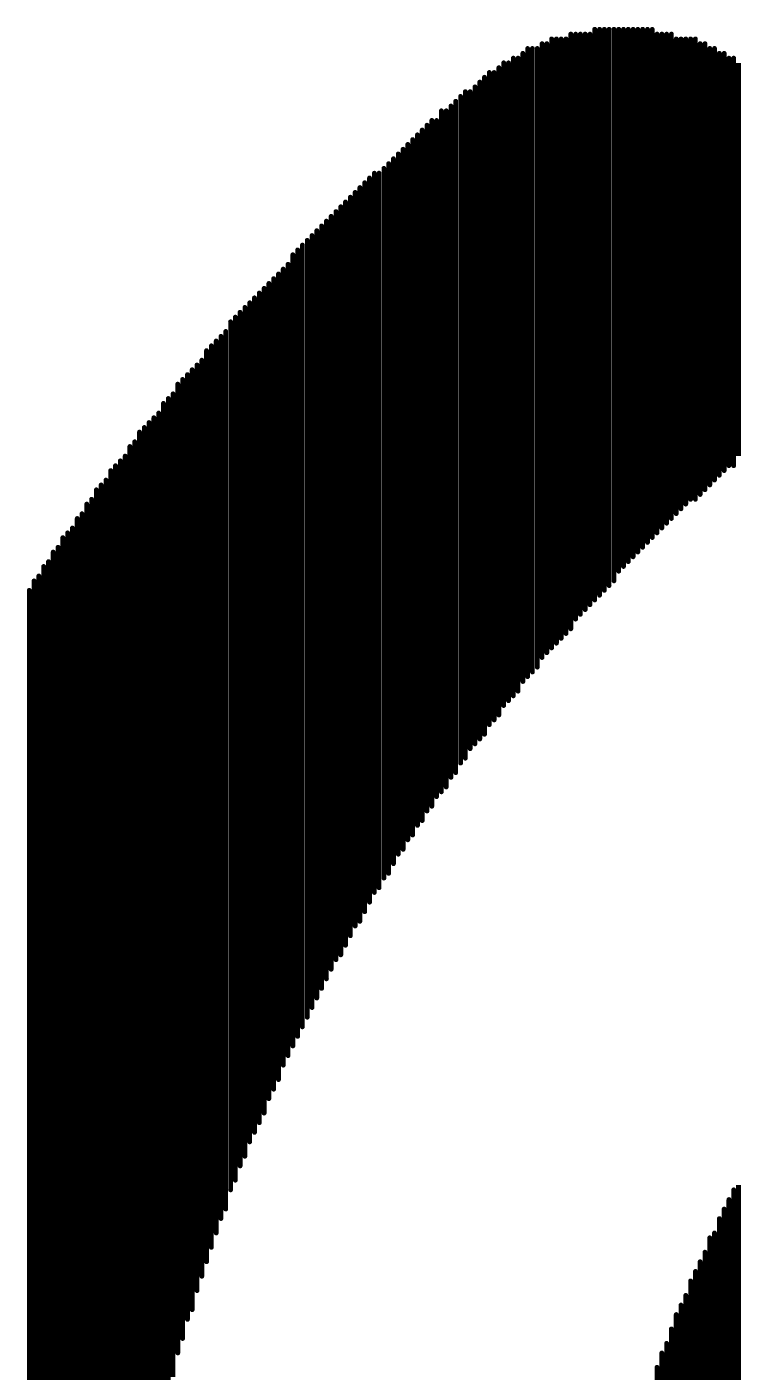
# Model space of a CAD drawing. Header units: inches. Extents: x -21 to 344, y -3 to 240.
# Drawn here: x 2.943 to 3.649, y 34.01 to 35.348 of the extents above; entities that cross this region are included whole.
import ezdxf

# ---------------------------------------------------------------- set-up
doc = ezdxf.new("R2010")
doc.units = ezdxf.units.IN
doc.layers.add('Top Overlay', color=2, linetype='Continuous')

msp = doc.modelspace()

# ---------------------------------------------------------------- linework, layer by layer
at = {"layer": 'Top Overlay'}
for points in [[(3.4844, 34.7494, 0.00477, 0.00477, 0), (3.4844, 35.3408, 0.00477, 0.00477, 0)], [(3.4891, 34.759, 0.00477, 0.00477, 0), (3.4891, 35.3408, 0.00477, 0.00477, 0)], [(3.4939, 34.7638, 0.00477, 0.00477, 0), (3.4939, 35.3408, 0.00477, 0.00477, 0)], [(3.4987, 34.7685, 0.00477, 0.00477, 0), (3.4987, 35.3408, 0.00477, 0.00477, 0)], [(3.5034, 34.7733, 0.00477, 0.00477, 0), (3.5034, 35.3408, 0.00477, 0.00477, 0)], [(3.5082, 34.7781, 0.00477, 0.00477, 0), (3.5082, 35.3456, 0.00477, 0.00477, 0)], [(3.513, 34.7828, 0.00477, 0.00477, 0), (3.513, 35.3456, 0.00477, 0.00477, 0)], [(3.5178, 34.7876, 0.00477, 0.00477, 0), (3.5178, 35.3456, 0.00477, 0.00477, 0)], [(3.5225, 34.7924, 0.00477, 0.00477, 0), (3.5225, 35.3456, 0.00477, 0.00477, 0)], [(3.5273, 34.7971, 0.00477, 0.00477, 0), (3.5273, 35.3456, 0.00477, 0.00477, 0)], [(3.5321, 34.8067, 0.00477, 0.00477, 0), (3.5321, 35.3456, 0.00477, 0.00477, 0)], [(3.5368, 34.8114, 0.00477, 0.00477, 0), (3.5368, 35.3456, 0.00477, 0.00477, 0)], [(3.5416, 34.8162, 0.00477, 0.00477, 0), (3.5416, 35.3456, 0.00477, 0.00477, 0)], [(3.5464, 34.821, 0.00477, 0.00477, 0), (3.5464, 35.3456, 0.00477, 0.00477, 0)], [(3.5511, 34.8257, 0.00477, 0.00477, 0), (3.5511, 35.3456, 0.00477, 0.00477, 0)], [(3.5559, 34.8305, 0.00477, 0.00477, 0), (3.5559, 35.3456, 0.00477, 0.00477, 0)], [(3.5607, 34.8353, 0.00477, 0.00477, 0), (3.5607, 35.3456, 0.00477, 0.00477, 0)], [(3.5654, 34.8401, 0.00477, 0.00477, 0), (3.5654, 35.3456, 0.00477, 0.00477, 0)], [(3.5702, 34.8448, 0.00477, 0.00477, 0), (3.5702, 35.3408, 0.00477, 0.00477, 0)], [(3.575, 34.8496, 0.00477, 0.00477, 0), (3.575, 35.3408, 0.00477, 0.00477, 0)], [(3.5797, 34.8544, 0.00477, 0.00477, 0), (3.5797, 35.3408, 0.00477, 0.00477, 0)], [(3.5845, 34.8591, 0.00477, 0.00477, 0), (3.5845, 35.3408, 0.00477, 0.00477, 0)], [(3.4415, 34.7018, 0.00477, 0.00477, 0), (3.4415, 35.3265, 0.00477, 0.00477, 0)], [(3.4462, 34.7065, 0.00477, 0.00477, 0), (3.4462, 35.3265, 0.00477, 0.00477, 0)], [(3.451, 34.7113, 0.00477, 0.00477, 0), (3.451, 35.3265, 0.00477, 0.00477, 0)], [(3.4558, 34.7208, 0.00477, 0.00477, 0), (3.4558, 35.3313, 0.00477, 0.00477, 0)], [(3.4605, 34.7256, 0.00477, 0.00477, 0), (3.4605, 35.3313, 0.00477, 0.00477, 0)], [(3.4653, 34.7304, 0.00477, 0.00477, 0), (3.4653, 35.336, 0.00477, 0.00477, 0)], [(3.4701, 34.7351, 0.00477, 0.00477, 0), (3.4701, 35.336, 0.00477, 0.00477, 0)], [(3.4748, 34.7399, 0.00477, 0.00477, 0), (3.4748, 35.336, 0.00477, 0.00477, 0)], [(3.4796, 34.7447, 0.00477, 0.00477, 0), (3.4796, 35.336, 0.00477, 0.00477, 0)], [(3.5893, 34.8639, 0.00477, 0.00477, 0), (3.5893, 35.336, 0.00477, 0.00477, 0)], [(3.5941, 34.8687, 0.00477, 0.00477, 0), (3.5941, 35.336, 0.00477, 0.00477, 0)], [(3.5988, 34.8734, 0.00477, 0.00477, 0), (3.5988, 35.336, 0.00477, 0.00477, 0)], [(3.6036, 34.8782, 0.00477, 0.00477, 0), (3.6036, 35.336, 0.00477, 0.00477, 0)], [(3.6084, 34.8782, 0.00477, 0.00477, 0), (3.6084, 35.336, 0.00477, 0.00477, 0)], [(3.6131, 34.883, 0.00477, 0.00477, 0), (3.6131, 35.3313, 0.00477, 0.00477, 0)], [(3.6179, 34.8877, 0.00477, 0.00477, 0), (3.6179, 35.3313, 0.00477, 0.00477, 0)], [(3.6227, 34.8925, 0.00477, 0.00477, 0), (3.6227, 35.3265, 0.00477, 0.00477, 0)], [(3.6274, 34.8973, 0.00477, 0.00477, 0), (3.6274, 35.3265, 0.00477, 0.00477, 0)], [(3.4271, 34.6827, 0.00477, 0.00477, 0), (3.4271, 35.3169, 0.00477, 0.00477, 0)], [(3.4319, 34.6874, 0.00477, 0.00477, 0), (3.4319, 35.3169, 0.00477, 0.00477, 0)], [(3.4367, 34.697, 0.00477, 0.00477, 0), (3.4367, 35.3217, 0.00477, 0.00477, 0)], [(3.6322, 34.9021, 0.00477, 0.00477, 0), (3.6322, 35.3217, 0.00477, 0.00477, 0)], [(3.637, 34.9068, 0.00477, 0.00477, 0), (3.637, 35.3217, 0.00477, 0.00477, 0)], [(3.6417, 34.9116, 0.00477, 0.00477, 0), (3.6417, 35.3169, 0.00477, 0.00477, 0)], [(3.6465, 34.9116, 0.00477, 0.00477, 0), (3.6465, 35.3169, 0.00477, 0.00477, 0)], [(3.4033, 34.6541, 0.00477, 0.00477, 0), (3.4033, 35.3026, 0.00477, 0.00477, 0)], [(3.4081, 34.6588, 0.00477, 0.00477, 0), (3.4081, 35.3026, 0.00477, 0.00477, 0)], [(3.4128, 34.6636, 0.00477, 0.00477, 0), (3.4128, 35.3074, 0.00477, 0.00477, 0)], [(3.4176, 34.6731, 0.00477, 0.00477, 0), (3.4176, 35.3122, 0.00477, 0.00477, 0)], [(3.4224, 34.6779, 0.00477, 0.00477, 0), (3.4224, 35.3122, 0.00477, 0.00477, 0)], [(3.6513, 34.9211, 0.00477, 0.00477, 0), (3.6513, 35.3122, 0.00477, 0.00477, 0)], [(3.389, 34.635, 0.00477, 0.00477, 0), (3.389, 35.2883, 0.00477, 0.00477, 0)], [(3.3938, 34.6398, 0.00477, 0.00477, 0), (3.3938, 35.2931, 0.00477, 0.00477, 0)], [(3.3985, 34.6445, 0.00477, 0.00477, 0), (3.3985, 35.2979, 0.00477, 0.00477, 0)], [(3.3699, 34.6064, 0.00477, 0.00477, 0), (3.3699, 35.274, 0.00477, 0.00477, 0)], [(3.3747, 34.6159, 0.00477, 0.00477, 0), (3.3747, 35.2788, 0.00477, 0.00477, 0)], [(3.3795, 34.6207, 0.00477, 0.00477, 0), (3.3795, 35.2836, 0.00477, 0.00477, 0)], [(3.3842, 34.6302, 0.00477, 0.00477, 0), (3.3842, 35.2836, 0.00477, 0.00477, 0)], [(3.3556, 34.5873, 0.00477, 0.00477, 0), (3.3556, 35.2645, 0.00477, 0.00477, 0)], [(3.3604, 34.5921, 0.00477, 0.00477, 0), (3.3604, 35.2645, 0.00477, 0.00477, 0)], [(3.3651, 34.6016, 0.00477, 0.00477, 0), (3.3651, 35.2693, 0.00477, 0.00477, 0)], [(3.3365, 34.5587, 0.00477, 0.00477, 0), (3.3365, 35.2454, 0.00477, 0.00477, 0)], [(3.3413, 34.5682, 0.00477, 0.00477, 0), (3.3413, 35.2502, 0.00477, 0.00477, 0)], [(3.3461, 34.573, 0.00477, 0.00477, 0), (3.3461, 35.2549, 0.00477, 0.00477, 0)], [(3.3508, 34.5825, 0.00477, 0.00477, 0), (3.3508, 35.2549, 0.00477, 0.00477, 0)], [(3.327, 34.5444, 0.00477, 0.00477, 0), (3.327, 35.2359, 0.00477, 0.00477, 0)], [(3.3318, 34.5539, 0.00477, 0.00477, 0), (3.3318, 35.2406, 0.00477, 0.00477, 0)], [(3.3127, 34.5253, 0.00477, 0.00477, 0), (3.3127, 35.2216, 0.00477, 0.00477, 0)], [(3.3175, 34.5301, 0.00477, 0.00477, 0), (3.3175, 35.2263, 0.00477, 0.00477, 0)], [(3.3222, 34.5396, 0.00477, 0.00477, 0), (3.3222, 35.2311, 0.00477, 0.00477, 0)], [(3.2984, 34.5015, 0.00477, 0.00477, 0), (3.2984, 35.2073, 0.00477, 0.00477, 0)], [(3.3032, 34.5062, 0.00477, 0.00477, 0), (3.3032, 35.212, 0.00477, 0.00477, 0)], [(3.3079, 34.5158, 0.00477, 0.00477, 0), (3.3079, 35.2168, 0.00477, 0.00477, 0)], [(3.2793, 34.4681, 0.00477, 0.00477, 0), (3.2793, 35.193, 0.00477, 0.00477, 0)], [(3.2841, 34.4776, 0.00477, 0.00477, 0), (3.2841, 35.1977, 0.00477, 0.00477, 0)], [(3.2888, 34.4872, 0.00477, 0.00477, 0), (3.2888, 35.2025, 0.00477, 0.00477, 0)], [(3.2936, 34.4919, 0.00477, 0.00477, 0), (3.2936, 35.2025, 0.00477, 0.00477, 0)], [(3.265, 34.4442, 0.00477, 0.00477, 0), (3.265, 35.1786, 0.00477, 0.00477, 0)], [(3.2698, 34.4538, 0.00477, 0.00477, 0), (3.2698, 35.1834, 0.00477, 0.00477, 0)], [(3.2745, 34.4585, 0.00477, 0.00477, 0), (3.2745, 35.1882, 0.00477, 0.00477, 0)], [(3.2555, 34.4252, 0.00477, 0.00477, 0), (3.2555, 35.1691, 0.00477, 0.00477, 0)], [(3.2602, 34.4347, 0.00477, 0.00477, 0), (3.2602, 35.1739, 0.00477, 0.00477, 0)], [(3.2412, 34.4013, 0.00477, 0.00477, 0), (3.2412, 35.1548, 0.00477, 0.00477, 0)], [(3.2459, 34.4109, 0.00477, 0.00477, 0), (3.2459, 35.1596, 0.00477, 0.00477, 0)], [(3.2507, 34.4204, 0.00477, 0.00477, 0), (3.2507, 35.1643, 0.00477, 0.00477, 0)], [(3.2269, 34.3727, 0.00477, 0.00477, 0), (3.2269, 35.1405, 0.00477, 0.00477, 0)], [(3.2316, 34.3822, 0.00477, 0.00477, 0), (3.2316, 35.1453, 0.00477, 0.00477, 0)], [(3.2364, 34.3918, 0.00477, 0.00477, 0), (3.2364, 35.15, 0.00477, 0.00477, 0)], [(3.2125, 34.3441, 0.00477, 0.00477, 0), (3.2125, 35.1262, 0.00477, 0.00477, 0)], [(3.2173, 34.3536, 0.00477, 0.00477, 0), (3.2173, 35.131, 0.00477, 0.00477, 0)], [(3.2221, 34.3632, 0.00477, 0.00477, 0), (3.2221, 35.1357, 0.00477, 0.00477, 0)], [(3.203, 34.325, 0.00477, 0.00477, 0), (3.203, 35.1119, 0.00477, 0.00477, 0)], [(3.2078, 34.3346, 0.00477, 0.00477, 0), (3.2078, 35.1214, 0.00477, 0.00477, 0)], [(3.1935, 34.3012, 0.00477, 0.00477, 0), (3.1935, 35.1023, 0.00477, 0.00477, 0)], [(3.1982, 34.3155, 0.00477, 0.00477, 0), (3.1982, 35.1071, 0.00477, 0.00477, 0)], [(3.1792, 34.2678, 0.00477, 0.00477, 0), (3.1792, 35.088, 0.00477, 0.00477, 0)], [(3.1839, 34.2821, 0.00477, 0.00477, 0), (3.1839, 35.0928, 0.00477, 0.00477, 0)], [(3.1887, 34.2916, 0.00477, 0.00477, 0), (3.1887, 35.0976, 0.00477, 0.00477, 0)], [(3.1649, 34.2392, 0.00477, 0.00477, 0), (3.1649, 35.0737, 0.00477, 0.00477, 0)], [(3.1696, 34.2487, 0.00477, 0.00477, 0), (3.1696, 35.0785, 0.00477, 0.00477, 0)], [(3.1744, 34.2583, 0.00477, 0.00477, 0), (3.1744, 35.0833, 0.00477, 0.00477, 0)], [(3.1505, 34.201, 0.00477, 0.00477, 0), (3.1505, 35.0594, 0.00477, 0.00477, 0)], [(3.1553, 34.2153, 0.00477, 0.00477, 0), (3.1553, 35.0642, 0.00477, 0.00477, 0)], [(3.1601, 34.2249, 0.00477, 0.00477, 0), (3.1601, 35.069, 0.00477, 0.00477, 0)], [(3.141, 34.1724, 0.00477, 0.00477, 0), (3.141, 35.0451, 0.00477, 0.00477, 0)], [(3.1458, 34.1915, 0.00477, 0.00477, 0), (3.1458, 35.0547, 0.00477, 0.00477, 0)], [(3.1315, 34.1486, 0.00477, 0.00477, 0), (3.1315, 35.0356, 0.00477, 0.00477, 0)], [(3.1362, 34.1629, 0.00477, 0.00477, 0), (3.1362, 35.0403, 0.00477, 0.00477, 0)], [(3.1219, 34.12, 0.00477, 0.00477, 0), (3.1219, 35.026, 0.00477, 0.00477, 0)], [(3.1267, 34.1343, 0.00477, 0.00477, 0), (3.1267, 35.0308, 0.00477, 0.00477, 0)], [(3.1076, 34.0723, 0.00477, 0.00477, 0), (3.1076, 35.007, 0.00477, 0.00477, 0)], [(3.1124, 34.0913, 0.00477, 0.00477, 0), (3.1124, 35.0117, 0.00477, 0.00477, 0)], [(3.1172, 34.1056, 0.00477, 0.00477, 0), (3.1172, 35.0165, 0.00477, 0.00477, 0)], [(3.0933, 34.0293, 0.00477, 0.00477, 0), (3.0933, 34.9927, 0.00477, 0.00477, 0)], [(3.0981, 34.0437, 0.00477, 0.00477, 0), (3.0981, 34.9974, 0.00477, 0.00477, 0)], [(3.1029, 34.0627, 0.00477, 0.00477, 0), (3.1029, 35.0022, 0.00477, 0.00477, 0)], [(3.0838, 33.9912, 0.00477, 0.00477, 0), (3.0838, 34.9784, 0.00477, 0.00477, 0)], [(3.0886, 34.0055, 0.00477, 0.00477, 0), (3.0886, 34.9831, 0.00477, 0.00477, 0)], [(3.079, 33.9673, 0.00477, 0.00477, 0), (3.079, 34.9736, 0.00477, 0.00477, 0)], [(3.0647, 33.9006, 0.00477, 0.00477, 0), (3.0647, 34.9545, 0.00477, 0.00477, 0)], [(3.0695, 33.9244, 0.00477, 0.00477, 0), (3.0695, 34.9593, 0.00477, 0.00477, 0)], [(3.0742, 33.9483, 0.00477, 0.00477, 0), (3.0742, 34.964, 0.00477, 0.00477, 0)], [(3.0552, 33.8481, 0.00477, 0.00477, 0), (3.0552, 34.945, 0.00477, 0.00477, 0)], [(3.0599, 33.8767, 0.00477, 0.00477, 0), (3.0599, 34.9497, 0.00477, 0.00477, 0)], [(3.0456, 33.7861, 0.00477, 0.00477, 0), (3.0456, 34.9307, 0.00477, 0.00477, 0)], [(3.0504, 33.8243, 0.00477, 0.00477, 0), (3.0504, 34.9354, 0.00477, 0.00477, 0)], [(3.0313, 33.6192, 0.00477, 0.00477, 0), (3.0313, 34.9116, 0.00477, 0.00477, 0)], [(3.0361, 33.6908, 0.00477, 0.00477, 0), (3.0361, 34.9164, 0.00477, 0.00477, 0)], [(3.0409, 33.7527, 0.00477, 0.00477, 0), (3.0409, 34.9211, 0.00477, 0.00477, 0)], [(3.0266, 32.1981, 0.00477, 0.00477, 0), (3.0266, 34.9068, 0.00477, 0.00477, 0)], [(3.0123, 32.2172, 0.00477, 0.00477, 0), (3.0123, 34.8877, 0.00477, 0.00477, 0)], [(3.017, 32.2124, 0.00477, 0.00477, 0), (3.017, 34.8925, 0.00477, 0.00477, 0)], [(3.0218, 32.2076, 0.00477, 0.00477, 0), (3.0218, 34.8973, 0.00477, 0.00477, 0)], [(3.0027, 32.2315, 0.00477, 0.00477, 0), (3.0027, 34.8734, 0.00477, 0.00477, 0)], [(3.0075, 32.2267, 0.00477, 0.00477, 0), (3.0075, 34.8782, 0.00477, 0.00477, 0)], [(2.9932, 32.2458, 0.00477, 0.00477, 0), (2.9932, 34.8591, 0.00477, 0.00477, 0)], [(2.9979, 32.241, 0.00477, 0.00477, 0), (2.9979, 34.8639, 0.00477, 0.00477, 0)], [(2.9836, 32.2601, 0.00477, 0.00477, 0), (2.9836, 34.8448, 0.00477, 0.00477, 0)], [(2.9884, 32.2506, 0.00477, 0.00477, 0), (2.9884, 34.8496, 0.00477, 0.00477, 0)], [(2.9789, 32.2649, 0.00477, 0.00477, 0), (2.9789, 34.8401, 0.00477, 0.00477, 0)], [(2.9693, 32.2792, 0.00477, 0.00477, 0), (2.9693, 34.8257, 0.00477, 0.00477, 0)], [(2.9741, 32.2744, 0.00477, 0.00477, 0), (2.9741, 34.8305, 0.00477, 0.00477, 0)], [(2.9598, 32.2935, 0.00477, 0.00477, 0), (2.9598, 34.8114, 0.00477, 0.00477, 0)], [(2.9646, 32.2887, 0.00477, 0.00477, 0), (2.9646, 34.8162, 0.00477, 0.00477, 0)], [(2.9503, 32.3078, 0.00477, 0.00477, 0), (2.9503, 34.7971, 0.00477, 0.00477, 0)], [(2.955, 32.303, 0.00477, 0.00477, 0), (2.955, 34.8019, 0.00477, 0.00477, 0)], [(2.9455, 32.3173, 0.00477, 0.00477, 0), (2.9455, 34.7876, 0.00477, 0.00477, 0)], [(3.6465, 32.9134, 0.00477, 0.00477, 0), (3.6465, 34.1915, 0.00477, 0.00477, 0)], [(3.6513, 32.9087, 0.00477, 0.00477, 0), (3.6513, 34.1963, 0.00477, 0.00477, 0)], [(3.6417, 32.923, 0.00477, 0.00477, 0), (3.6417, 34.1819, 0.00477, 0.00477, 0)], [(3.6322, 32.942, 0.00477, 0.00477, 0), (3.6322, 34.1629, 0.00477, 0.00477, 0)], [(3.637, 32.9325, 0.00477, 0.00477, 0), (3.637, 34.1724, 0.00477, 0.00477, 0)], [(3.6274, 32.9516, 0.00477, 0.00477, 0), (3.6274, 34.1486, 0.00477, 0.00477, 0)], [(3.6227, 32.9611, 0.00477, 0.00477, 0), (3.6227, 34.1438, 0.00477, 0.00477, 0)], [(3.6179, 32.9707, 0.00477, 0.00477, 0), (3.6179, 34.1295, 0.00477, 0.00477, 0)], [(3.6084, 32.9945, 0.00477, 0.00477, 0), (3.6084, 34.1104, 0.00477, 0.00477, 0)], [(3.6131, 32.9802, 0.00477, 0.00477, 0), (3.6131, 34.12, 0.00477, 0.00477, 0)], [(3.6036, 33.004, 0.00477, 0.00477, 0), (3.6036, 34.1009, 0.00477, 0.00477, 0)], [(3.5988, 33.0183, 0.00477, 0.00477, 0), (3.5988, 34.0866, 0.00477, 0.00477, 0)], [(3.5941, 33.0231, 0.00477, 0.00477, 0), (3.5941, 34.077, 0.00477, 0.00477, 0)], [(3.5893, 33.0374, 0.00477, 0.00477, 0), (3.5893, 34.0675, 0.00477, 0.00477, 0)], [(3.5845, 33.047, 0.00477, 0.00477, 0), (3.5845, 34.0532, 0.00477, 0.00477, 0)], [(3.575, 33.0756, 0.00477, 0.00477, 0), (3.575, 34.0293, 0.00477, 0.00477, 0)], [(3.5797, 33.0613, 0.00477, 0.00477, 0), (3.5797, 34.0389, 0.00477, 0.00477, 0)], [(3.5702, 33.0851, 0.00477, 0.00477, 0), (3.5702, 34.015, 0.00477, 0.00477, 0)]]:
    msp.add_lwpolyline(points, format="xyseb", dxfattribs=at)
for points in [[(3.4832, 35.3408, 0.00239, 0.00239, 1), (3.4856, 35.3408, 0.00239, 0.00239, 1)], [(3.488, 35.3408, 0.00239, 0.00239, 1), (3.4903, 35.3408, 0.00239, 0.00239, 1)], [(3.4927, 35.3408, 0.00239, 0.00239, 1), (3.4951, 35.3408, 0.00239, 0.00239, 1)], [(3.4975, 35.3408, 0.00239, 0.00239, 1), (3.4999, 35.3408, 0.00239, 0.00239, 1)], [(3.5023, 35.3408, 0.00239, 0.00239, 1), (3.5046, 35.3408, 0.00239, 0.00239, 1)], [(3.507, 35.3456, 0.00239, 0.00239, 1), (3.5094, 35.3456, 0.00239, 0.00239, 1)], [(3.5118, 35.3456, 0.00239, 0.00239, 1), (3.5142, 35.3456, 0.00239, 0.00239, 1)], [(3.5166, 35.3456, 0.00239, 0.00239, 1), (3.5189, 35.3456, 0.00239, 0.00239, 1)], [(3.5213, 35.3456, 0.00239, 0.00239, 1), (3.5237, 35.3456, 0.00239, 0.00239, 1)], [(3.5261, 35.3456, 0.00239, 0.00239, 1), (3.5285, 35.3456, 0.00239, 0.00239, 1)], [(3.5309, 35.3456, 0.00239, 0.00239, 1), (3.5333, 35.3456, 0.00239, 0.00239, 1)], [(3.5356, 35.3456, 0.00239, 0.00239, 1), (3.538, 35.3456, 0.00239, 0.00239, 1)], [(3.5404, 35.3456, 0.00239, 0.00239, 1), (3.5428, 35.3456, 0.00239, 0.00239, 1)], [(3.5452, 35.3456, 0.00239, 0.00239, 1), (3.5476, 35.3456, 0.00239, 0.00239, 1)], [(3.5499, 35.3456, 0.00239, 0.00239, 1), (3.5523, 35.3456, 0.00239, 0.00239, 1)], [(3.5547, 35.3456, 0.00239, 0.00239, 1), (3.5571, 35.3456, 0.00239, 0.00239, 1)], [(3.5595, 35.3456, 0.00239, 0.00239, 1), (3.5619, 35.3456, 0.00239, 0.00239, 1)], [(3.5643, 35.3456, 0.00239, 0.00239, 1), (3.5666, 35.3456, 0.00239, 0.00239, 1)], [(3.569, 35.3408, 0.00239, 0.00239, 1), (3.5714, 35.3408, 0.00239, 0.00239, 1)], [(3.5738, 35.3408, 0.00239, 0.00239, 1), (3.5762, 35.3408, 0.00239, 0.00239, 1)], [(3.5786, 35.3408, 0.00239, 0.00239, 1), (3.5809, 35.3408, 0.00239, 0.00239, 1)], [(3.5833, 35.3408, 0.00239, 0.00239, 1), (3.5857, 35.3408, 0.00239, 0.00239, 1)], [(3.4403, 35.3265, 0.00239, 0.00239, 1), (3.4426, 35.3265, 0.00239, 0.00239, 1)], [(3.445, 35.3265, 0.00239, 0.00239, 1), (3.4474, 35.3265, 0.00239, 0.00239, 1)], [(3.4498, 35.3265, 0.00239, 0.00239, 1), (3.4522, 35.3265, 0.00239, 0.00239, 1)], [(3.4546, 35.3313, 0.00239, 0.00239, 1), (3.4569, 35.3313, 0.00239, 0.00239, 1)], [(3.4593, 35.3313, 0.00239, 0.00239, 1), (3.4617, 35.3313, 0.00239, 0.00239, 1)], [(3.4641, 35.336, 0.00239, 0.00239, 1), (3.4665, 35.336, 0.00239, 0.00239, 1)], [(3.4689, 35.336, 0.00239, 0.00239, 1), (3.4713, 35.336, 0.00239, 0.00239, 1)], [(3.4736, 35.336, 0.00239, 0.00239, 1), (3.476, 35.336, 0.00239, 0.00239, 1)], [(3.4784, 35.336, 0.00239, 0.00239, 1), (3.4808, 35.336, 0.00239, 0.00239, 1)], [(3.5881, 35.336, 0.00239, 0.00239, 1), (3.5905, 35.336, 0.00239, 0.00239, 1)], [(3.5929, 35.336, 0.00239, 0.00239, 1), (3.5952, 35.336, 0.00239, 0.00239, 1)], [(3.5976, 35.336, 0.00239, 0.00239, 1), (3.6, 35.336, 0.00239, 0.00239, 1)], [(3.6024, 35.336, 0.00239, 0.00239, 1), (3.6048, 35.336, 0.00239, 0.00239, 1)], [(3.6072, 35.336, 0.00239, 0.00239, 1), (3.6096, 35.336, 0.00239, 0.00239, 1)], [(3.6119, 35.3313, 0.00239, 0.00239, 1), (3.6143, 35.3313, 0.00239, 0.00239, 1)], [(3.6167, 35.3313, 0.00239, 0.00239, 1), (3.6191, 35.3313, 0.00239, 0.00239, 1)], [(3.6215, 35.3265, 0.00239, 0.00239, 1), (3.6239, 35.3265, 0.00239, 0.00239, 1)], [(3.6262, 35.3265, 0.00239, 0.00239, 1), (3.6286, 35.3265, 0.00239, 0.00239, 1)], [(3.426, 35.3169, 0.00239, 0.00239, 1), (3.4283, 35.3169, 0.00239, 0.00239, 1)], [(3.4307, 35.3169, 0.00239, 0.00239, 1), (3.4331, 35.3169, 0.00239, 0.00239, 1)], [(3.4355, 35.3217, 0.00239, 0.00239, 1), (3.4379, 35.3217, 0.00239, 0.00239, 1)], [(3.631, 35.3217, 0.00239, 0.00239, 1), (3.6334, 35.3217, 0.00239, 0.00239, 1)], [(3.6358, 35.3217, 0.00239, 0.00239, 1), (3.6382, 35.3217, 0.00239, 0.00239, 1)], [(3.6406, 35.3169, 0.00239, 0.00239, 1), (3.6429, 35.3169, 0.00239, 0.00239, 1)], [(3.6453, 35.3169, 0.00239, 0.00239, 1), (3.6477, 35.3169, 0.00239, 0.00239, 1)], [(3.4021, 35.3026, 0.00239, 0.00239, 1), (3.4045, 35.3026, 0.00239, 0.00239, 1)], [(3.4069, 35.3026, 0.00239, 0.00239, 1), (3.4093, 35.3026, 0.00239, 0.00239, 1)], [(3.4116, 35.3074, 0.00239, 0.00239, 1), (3.414, 35.3074, 0.00239, 0.00239, 1)], [(3.4164, 35.3122, 0.00239, 0.00239, 1), (3.4188, 35.3122, 0.00239, 0.00239, 1)], [(3.4212, 35.3122, 0.00239, 0.00239, 1), (3.4236, 35.3122, 0.00239, 0.00239, 1)], [(3.3878, 35.2883, 0.00239, 0.00239, 1), (3.3902, 35.2883, 0.00239, 0.00239, 1)], [(3.3926, 35.2931, 0.00239, 0.00239, 1), (3.395, 35.2931, 0.00239, 0.00239, 1)], [(3.3973, 35.2979, 0.00239, 0.00239, 1), (3.3997, 35.2979, 0.00239, 0.00239, 1)], [(3.3687, 35.274, 0.00239, 0.00239, 1), (3.3711, 35.274, 0.00239, 0.00239, 1)], [(3.3735, 35.2788, 0.00239, 0.00239, 1), (3.3759, 35.2788, 0.00239, 0.00239, 1)], [(3.3783, 35.2836, 0.00239, 0.00239, 1), (3.3806, 35.2836, 0.00239, 0.00239, 1)], [(3.383, 35.2836, 0.00239, 0.00239, 1), (3.3854, 35.2836, 0.00239, 0.00239, 1)], [(3.3544, 35.2645, 0.00239, 0.00239, 1), (3.3568, 35.2645, 0.00239, 0.00239, 1)], [(3.3592, 35.2645, 0.00239, 0.00239, 1), (3.3616, 35.2645, 0.00239, 0.00239, 1)], [(3.364, 35.2693, 0.00239, 0.00239, 1), (3.3663, 35.2693, 0.00239, 0.00239, 1)], [(3.3353, 35.2454, 0.00239, 0.00239, 1), (3.3377, 35.2454, 0.00239, 0.00239, 1)], [(3.3401, 35.2502, 0.00239, 0.00239, 1), (3.3425, 35.2502, 0.00239, 0.00239, 1)], [(3.3449, 35.2549, 0.00239, 0.00239, 1), (3.3473, 35.2549, 0.00239, 0.00239, 1)], [(3.3497, 35.2549, 0.00239, 0.00239, 1), (3.352, 35.2549, 0.00239, 0.00239, 1)], [(3.3258, 35.2359, 0.00239, 0.00239, 1), (3.3282, 35.2359, 0.00239, 0.00239, 1)], [(3.3306, 35.2406, 0.00239, 0.00239, 1), (3.333, 35.2406, 0.00239, 0.00239, 1)], [(3.3115, 35.2216, 0.00239, 0.00239, 1), (3.3139, 35.2216, 0.00239, 0.00239, 1)], [(3.3163, 35.2263, 0.00239, 0.00239, 1), (3.3187, 35.2263, 0.00239, 0.00239, 1)], [(3.321, 35.2311, 0.00239, 0.00239, 1), (3.3234, 35.2311, 0.00239, 0.00239, 1)], [(3.2972, 35.2073, 0.00239, 0.00239, 1), (3.2996, 35.2073, 0.00239, 0.00239, 1)], [(3.302, 35.212, 0.00239, 0.00239, 1), (3.3043, 35.212, 0.00239, 0.00239, 1)], [(3.3067, 35.2168, 0.00239, 0.00239, 1), (3.3091, 35.2168, 0.00239, 0.00239, 1)], [(3.2781, 35.193, 0.00239, 0.00239, 1), (3.2805, 35.193, 0.00239, 0.00239, 1)], [(3.2829, 35.1977, 0.00239, 0.00239, 1), (3.2853, 35.1977, 0.00239, 0.00239, 1)], [(3.2877, 35.2025, 0.00239, 0.00239, 1), (3.29, 35.2025, 0.00239, 0.00239, 1)], [(3.2924, 35.2025, 0.00239, 0.00239, 1), (3.2948, 35.2025, 0.00239, 0.00239, 1)], [(3.2638, 35.1786, 0.00239, 0.00239, 1), (3.2662, 35.1786, 0.00239, 0.00239, 1)], [(3.2686, 35.1834, 0.00239, 0.00239, 1), (3.271, 35.1834, 0.00239, 0.00239, 1)], [(3.2733, 35.1882, 0.00239, 0.00239, 1), (3.2757, 35.1882, 0.00239, 0.00239, 1)], [(3.2543, 35.1691, 0.00239, 0.00239, 1), (3.2567, 35.1691, 0.00239, 0.00239, 1)], [(3.259, 35.1739, 0.00239, 0.00239, 1), (3.2614, 35.1739, 0.00239, 0.00239, 1)], [(3.24, 35.1548, 0.00239, 0.00239, 1), (3.2424, 35.1548, 0.00239, 0.00239, 1)], [(3.2447, 35.1596, 0.00239, 0.00239, 1), (3.2471, 35.1596, 0.00239, 0.00239, 1)], [(3.2495, 35.1643, 0.00239, 0.00239, 1), (3.2519, 35.1643, 0.00239, 0.00239, 1)], [(3.2257, 35.1405, 0.00239, 0.00239, 1), (3.228, 35.1405, 0.00239, 0.00239, 1)], [(3.2304, 35.1453, 0.00239, 0.00239, 1), (3.2328, 35.1453, 0.00239, 0.00239, 1)], [(3.2352, 35.15, 0.00239, 0.00239, 1), (3.2376, 35.15, 0.00239, 0.00239, 1)], [(3.2114, 35.1262, 0.00239, 0.00239, 1), (3.2137, 35.1262, 0.00239, 0.00239, 1)], [(3.2161, 35.131, 0.00239, 0.00239, 1), (3.2185, 35.131, 0.00239, 0.00239, 1)], [(3.2209, 35.1357, 0.00239, 0.00239, 1), (3.2233, 35.1357, 0.00239, 0.00239, 1)], [(3.2018, 35.1119, 0.00239, 0.00239, 1), (3.2042, 35.1119, 0.00239, 0.00239, 1)], [(3.2066, 35.1214, 0.00239, 0.00239, 1), (3.209, 35.1214, 0.00239, 0.00239, 1)], [(3.1923, 35.1023, 0.00239, 0.00239, 1), (3.1947, 35.1023, 0.00239, 0.00239, 1)], [(3.197, 35.1071, 0.00239, 0.00239, 1), (3.1994, 35.1071, 0.00239, 0.00239, 1)], [(3.178, 35.088, 0.00239, 0.00239, 1), (3.1804, 35.088, 0.00239, 0.00239, 1)], [(3.1827, 35.0928, 0.00239, 0.00239, 1), (3.1851, 35.0928, 0.00239, 0.00239, 1)], [(3.1875, 35.0976, 0.00239, 0.00239, 1), (3.1899, 35.0976, 0.00239, 0.00239, 1)], [(3.1637, 35.0737, 0.00239, 0.00239, 1), (3.166, 35.0737, 0.00239, 0.00239, 1)], [(3.1684, 35.0785, 0.00239, 0.00239, 1), (3.1708, 35.0785, 0.00239, 0.00239, 1)], [(3.1732, 35.0833, 0.00239, 0.00239, 1), (3.1756, 35.0833, 0.00239, 0.00239, 1)], [(3.1494, 35.0594, 0.00239, 0.00239, 1), (3.1517, 35.0594, 0.00239, 0.00239, 1)], [(3.1541, 35.0642, 0.00239, 0.00239, 1), (3.1565, 35.0642, 0.00239, 0.00239, 1)], [(3.1589, 35.069, 0.00239, 0.00239, 1), (3.1613, 35.069, 0.00239, 0.00239, 1)], [(3.1398, 35.0451, 0.00239, 0.00239, 1), (3.1422, 35.0451, 0.00239, 0.00239, 1)], [(3.1446, 35.0547, 0.00239, 0.00239, 1), (3.147, 35.0547, 0.00239, 0.00239, 1)], [(3.1303, 35.0356, 0.00239, 0.00239, 1), (3.1327, 35.0356, 0.00239, 0.00239, 1)], [(3.1351, 35.0403, 0.00239, 0.00239, 1), (3.1374, 35.0403, 0.00239, 0.00239, 1)], [(3.1207, 35.026, 0.00239, 0.00239, 1), (3.1231, 35.026, 0.00239, 0.00239, 1)], [(3.1255, 35.0308, 0.00239, 0.00239, 1), (3.1279, 35.0308, 0.00239, 0.00239, 1)], [(3.1064, 35.007, 0.00239, 0.00239, 1), (3.1088, 35.007, 0.00239, 0.00239, 1)], [(3.1112, 35.0117, 0.00239, 0.00239, 1), (3.1136, 35.0117, 0.00239, 0.00239, 1)], [(3.116, 35.0165, 0.00239, 0.00239, 1), (3.1184, 35.0165, 0.00239, 0.00239, 1)], [(3.0921, 34.9927, 0.00239, 0.00239, 1), (3.0945, 34.9927, 0.00239, 0.00239, 1)], [(3.0969, 34.9974, 0.00239, 0.00239, 1), (3.0993, 34.9974, 0.00239, 0.00239, 1)], [(3.1017, 35.0022, 0.00239, 0.00239, 1), (3.1041, 35.0022, 0.00239, 0.00239, 1)], [(3.0826, 34.9784, 0.00239, 0.00239, 1), (3.085, 34.9784, 0.00239, 0.00239, 1)], [(3.0874, 34.9831, 0.00239, 0.00239, 1), (3.0897, 34.9831, 0.00239, 0.00239, 1)], [(3.0778, 34.9736, 0.00239, 0.00239, 1), (3.0802, 34.9736, 0.00239, 0.00239, 1)], [(3.0635, 34.9545, 0.00239, 0.00239, 1), (3.0659, 34.9545, 0.00239, 0.00239, 1)], [(3.0683, 34.9593, 0.00239, 0.00239, 1), (3.0707, 34.9593, 0.00239, 0.00239, 1)], [(3.0731, 34.964, 0.00239, 0.00239, 1), (3.0754, 34.964, 0.00239, 0.00239, 1)], [(3.054, 34.945, 0.00239, 0.00239, 1), (3.0564, 34.945, 0.00239, 0.00239, 1)], [(3.0588, 34.9497, 0.00239, 0.00239, 1), (3.0611, 34.9497, 0.00239, 0.00239, 1)], [(3.0444, 34.9307, 0.00239, 0.00239, 1), (3.0468, 34.9307, 0.00239, 0.00239, 1)], [(3.0492, 34.9354, 0.00239, 0.00239, 1), (3.0516, 34.9354, 0.00239, 0.00239, 1)], [(3.0301, 34.9116, 0.00239, 0.00239, 1), (3.0325, 34.9116, 0.00239, 0.00239, 1)], [(3.0349, 34.9164, 0.00239, 0.00239, 1), (3.0373, 34.9164, 0.00239, 0.00239, 1)], [(3.0397, 34.9211, 0.00239, 0.00239, 1), (3.0421, 34.9211, 0.00239, 0.00239, 1)], [(3.6406, 34.9116, 0.00239, 0.00239, 1), (3.6429, 34.9116, 0.00239, 0.00239, 1)], [(3.6453, 34.9116, 0.00239, 0.00239, 1), (3.6477, 34.9116, 0.00239, 0.00239, 1)], [(3.0254, 34.9068, 0.00239, 0.00239, 1), (3.0277, 34.9068, 0.00239, 0.00239, 1)], [(3.631, 34.9021, 0.00239, 0.00239, 1), (3.6334, 34.9021, 0.00239, 0.00239, 1)], [(3.6358, 34.9068, 0.00239, 0.00239, 1), (3.6382, 34.9068, 0.00239, 0.00239, 1)], [(3.0111, 34.8877, 0.00239, 0.00239, 1), (3.0134, 34.8877, 0.00239, 0.00239, 1)], [(3.0158, 34.8925, 0.00239, 0.00239, 1), (3.0182, 34.8925, 0.00239, 0.00239, 1)], [(3.0206, 34.8973, 0.00239, 0.00239, 1), (3.023, 34.8973, 0.00239, 0.00239, 1)], [(3.6167, 34.8877, 0.00239, 0.00239, 1), (3.6191, 34.8877, 0.00239, 0.00239, 1)], [(3.6215, 34.8925, 0.00239, 0.00239, 1), (3.6239, 34.8925, 0.00239, 0.00239, 1)], [(3.6262, 34.8973, 0.00239, 0.00239, 1), (3.6286, 34.8973, 0.00239, 0.00239, 1)], [(3.0015, 34.8734, 0.00239, 0.00239, 1), (3.0039, 34.8734, 0.00239, 0.00239, 1)], [(3.0063, 34.8782, 0.00239, 0.00239, 1), (3.0087, 34.8782, 0.00239, 0.00239, 1)], [(3.5976, 34.8734, 0.00239, 0.00239, 1), (3.6, 34.8734, 0.00239, 0.00239, 1)], [(3.6024, 34.8782, 0.00239, 0.00239, 1), (3.6048, 34.8782, 0.00239, 0.00239, 1)], [(3.6072, 34.8782, 0.00239, 0.00239, 1), (3.6096, 34.8782, 0.00239, 0.00239, 1)], [(3.6119, 34.883, 0.00239, 0.00239, 1), (3.6143, 34.883, 0.00239, 0.00239, 1)], [(2.992, 34.8591, 0.00239, 0.00239, 1), (2.9944, 34.8591, 0.00239, 0.00239, 1)], [(2.9968, 34.8639, 0.00239, 0.00239, 1), (2.9991, 34.8639, 0.00239, 0.00239, 1)], [(3.5833, 34.8591, 0.00239, 0.00239, 1), (3.5857, 34.8591, 0.00239, 0.00239, 1)], [(3.5881, 34.8639, 0.00239, 0.00239, 1), (3.5905, 34.8639, 0.00239, 0.00239, 1)], [(3.5929, 34.8687, 0.00239, 0.00239, 1), (3.5952, 34.8687, 0.00239, 0.00239, 1)], [(2.9824, 34.8448, 0.00239, 0.00239, 1), (2.9848, 34.8448, 0.00239, 0.00239, 1)], [(2.9872, 34.8496, 0.00239, 0.00239, 1), (2.9896, 34.8496, 0.00239, 0.00239, 1)], [(3.569, 34.8448, 0.00239, 0.00239, 1), (3.5714, 34.8448, 0.00239, 0.00239, 1)], [(3.5738, 34.8496, 0.00239, 0.00239, 1), (3.5762, 34.8496, 0.00239, 0.00239, 1)], [(3.5786, 34.8544, 0.00239, 0.00239, 1), (3.5809, 34.8544, 0.00239, 0.00239, 1)], [(2.9777, 34.8401, 0.00239, 0.00239, 1), (2.9801, 34.8401, 0.00239, 0.00239, 1)], [(3.5595, 34.8353, 0.00239, 0.00239, 1), (3.5619, 34.8353, 0.00239, 0.00239, 1)], [(3.5643, 34.8401, 0.00239, 0.00239, 1), (3.5666, 34.8401, 0.00239, 0.00239, 1)], [(2.9681, 34.8257, 0.00239, 0.00239, 1), (2.9705, 34.8257, 0.00239, 0.00239, 1)], [(2.9729, 34.8305, 0.00239, 0.00239, 1), (2.9753, 34.8305, 0.00239, 0.00239, 1)], [(3.5452, 34.821, 0.00239, 0.00239, 1), (3.5476, 34.821, 0.00239, 0.00239, 1)], [(3.5499, 34.8257, 0.00239, 0.00239, 1), (3.5523, 34.8257, 0.00239, 0.00239, 1)], [(3.5547, 34.8305, 0.00239, 0.00239, 1), (3.5571, 34.8305, 0.00239, 0.00239, 1)], [(2.9586, 34.8114, 0.00239, 0.00239, 1), (2.961, 34.8114, 0.00239, 0.00239, 1)], [(2.9634, 34.8162, 0.00239, 0.00239, 1), (2.9658, 34.8162, 0.00239, 0.00239, 1)], [(3.5309, 34.8067, 0.00239, 0.00239, 1), (3.5333, 34.8067, 0.00239, 0.00239, 1)], [(3.5356, 34.8114, 0.00239, 0.00239, 1), (3.538, 34.8114, 0.00239, 0.00239, 1)], [(3.5404, 34.8162, 0.00239, 0.00239, 1), (3.5428, 34.8162, 0.00239, 0.00239, 1)], [(2.9491, 34.7971, 0.00239, 0.00239, 1), (2.9514, 34.7971, 0.00239, 0.00239, 1)], [(2.9538, 34.8019, 0.00239, 0.00239, 1), (2.9562, 34.8019, 0.00239, 0.00239, 1)], [(3.5213, 34.7924, 0.00239, 0.00239, 1), (3.5237, 34.7924, 0.00239, 0.00239, 1)], [(3.5261, 34.7971, 0.00239, 0.00239, 1), (3.5285, 34.7971, 0.00239, 0.00239, 1)], [(2.9443, 34.7876, 0.00239, 0.00239, 1), (2.9467, 34.7876, 0.00239, 0.00239, 1)], [(3.507, 34.7781, 0.00239, 0.00239, 1), (3.5094, 34.7781, 0.00239, 0.00239, 1)], [(3.5118, 34.7828, 0.00239, 0.00239, 1), (3.5142, 34.7828, 0.00239, 0.00239, 1)], [(3.5166, 34.7876, 0.00239, 0.00239, 1), (3.5189, 34.7876, 0.00239, 0.00239, 1)], [(3.4975, 34.7685, 0.00239, 0.00239, 1), (3.4999, 34.7685, 0.00239, 0.00239, 1)], [(3.5023, 34.7733, 0.00239, 0.00239, 1), (3.5046, 34.7733, 0.00239, 0.00239, 1)], [(3.488, 34.759, 0.00239, 0.00239, 1), (3.4903, 34.759, 0.00239, 0.00239, 1)], [(3.4927, 34.7638, 0.00239, 0.00239, 1), (3.4951, 34.7638, 0.00239, 0.00239, 1)], [(3.4736, 34.7399, 0.00239, 0.00239, 1), (3.476, 34.7399, 0.00239, 0.00239, 1)], [(3.4784, 34.7447, 0.00239, 0.00239, 1), (3.4808, 34.7447, 0.00239, 0.00239, 1)], [(3.4832, 34.7494, 0.00239, 0.00239, 1), (3.4856, 34.7494, 0.00239, 0.00239, 1)], [(3.4593, 34.7256, 0.00239, 0.00239, 1), (3.4617, 34.7256, 0.00239, 0.00239, 1)], [(3.4641, 34.7304, 0.00239, 0.00239, 1), (3.4665, 34.7304, 0.00239, 0.00239, 1)], [(3.4689, 34.7351, 0.00239, 0.00239, 1), (3.4713, 34.7351, 0.00239, 0.00239, 1)], [(3.4498, 34.7113, 0.00239, 0.00239, 1), (3.4522, 34.7113, 0.00239, 0.00239, 1)], [(3.4546, 34.7208, 0.00239, 0.00239, 1), (3.4569, 34.7208, 0.00239, 0.00239, 1)], [(3.4355, 34.697, 0.00239, 0.00239, 1), (3.4379, 34.697, 0.00239, 0.00239, 1)], [(3.4403, 34.7018, 0.00239, 0.00239, 1), (3.4426, 34.7018, 0.00239, 0.00239, 1)], [(3.445, 34.7065, 0.00239, 0.00239, 1), (3.4474, 34.7065, 0.00239, 0.00239, 1)], [(3.4307, 34.6874, 0.00239, 0.00239, 1), (3.4331, 34.6874, 0.00239, 0.00239, 1)], [(3.4164, 34.6731, 0.00239, 0.00239, 1), (3.4188, 34.6731, 0.00239, 0.00239, 1)], [(3.4212, 34.6779, 0.00239, 0.00239, 1), (3.4236, 34.6779, 0.00239, 0.00239, 1)], [(3.426, 34.6827, 0.00239, 0.00239, 1), (3.4283, 34.6827, 0.00239, 0.00239, 1)], [(3.4069, 34.6588, 0.00239, 0.00239, 1), (3.4093, 34.6588, 0.00239, 0.00239, 1)], [(3.4116, 34.6636, 0.00239, 0.00239, 1), (3.414, 34.6636, 0.00239, 0.00239, 1)], [(3.3973, 34.6445, 0.00239, 0.00239, 1), (3.3997, 34.6445, 0.00239, 0.00239, 1)], [(3.4021, 34.6541, 0.00239, 0.00239, 1), (3.4045, 34.6541, 0.00239, 0.00239, 1)], [(3.383, 34.6302, 0.00239, 0.00239, 1), (3.3854, 34.6302, 0.00239, 0.00239, 1)], [(3.3878, 34.635, 0.00239, 0.00239, 1), (3.3902, 34.635, 0.00239, 0.00239, 1)], [(3.3926, 34.6398, 0.00239, 0.00239, 1), (3.395, 34.6398, 0.00239, 0.00239, 1)], [(3.3783, 34.6207, 0.00239, 0.00239, 1), (3.3806, 34.6207, 0.00239, 0.00239, 1)], [(3.3687, 34.6064, 0.00239, 0.00239, 1), (3.3711, 34.6064, 0.00239, 0.00239, 1)], [(3.3735, 34.6159, 0.00239, 0.00239, 1), (3.3759, 34.6159, 0.00239, 0.00239, 1)], [(3.3592, 34.5921, 0.00239, 0.00239, 1), (3.3616, 34.5921, 0.00239, 0.00239, 1)], [(3.364, 34.6016, 0.00239, 0.00239, 1), (3.3663, 34.6016, 0.00239, 0.00239, 1)], [(3.3497, 34.5825, 0.00239, 0.00239, 1), (3.352, 34.5825, 0.00239, 0.00239, 1)], [(3.3544, 34.5873, 0.00239, 0.00239, 1), (3.3568, 34.5873, 0.00239, 0.00239, 1)], [(3.3401, 34.5682, 0.00239, 0.00239, 1), (3.3425, 34.5682, 0.00239, 0.00239, 1)], [(3.3449, 34.573, 0.00239, 0.00239, 1), (3.3473, 34.573, 0.00239, 0.00239, 1)], [(3.3306, 34.5539, 0.00239, 0.00239, 1), (3.333, 34.5539, 0.00239, 0.00239, 1)], [(3.3353, 34.5587, 0.00239, 0.00239, 1), (3.3377, 34.5587, 0.00239, 0.00239, 1)], [(3.321, 34.5396, 0.00239, 0.00239, 1), (3.3234, 34.5396, 0.00239, 0.00239, 1)], [(3.3258, 34.5444, 0.00239, 0.00239, 1), (3.3282, 34.5444, 0.00239, 0.00239, 1)], [(3.3115, 34.5253, 0.00239, 0.00239, 1), (3.3139, 34.5253, 0.00239, 0.00239, 1)], [(3.3163, 34.5301, 0.00239, 0.00239, 1), (3.3187, 34.5301, 0.00239, 0.00239, 1)], [(3.3067, 34.5158, 0.00239, 0.00239, 1), (3.3091, 34.5158, 0.00239, 0.00239, 1)], [(3.2972, 34.5015, 0.00239, 0.00239, 1), (3.2996, 34.5015, 0.00239, 0.00239, 1)], [(3.302, 34.5062, 0.00239, 0.00239, 1), (3.3043, 34.5062, 0.00239, 0.00239, 1)], [(3.2877, 34.4872, 0.00239, 0.00239, 1), (3.29, 34.4872, 0.00239, 0.00239, 1)], [(3.2924, 34.4919, 0.00239, 0.00239, 1), (3.2948, 34.4919, 0.00239, 0.00239, 1)], [(3.2829, 34.4776, 0.00239, 0.00239, 1), (3.2853, 34.4776, 0.00239, 0.00239, 1)], [(3.2733, 34.4585, 0.00239, 0.00239, 1), (3.2757, 34.4585, 0.00239, 0.00239, 1)], [(3.2781, 34.4681, 0.00239, 0.00239, 1), (3.2805, 34.4681, 0.00239, 0.00239, 1)], [(3.2638, 34.4442, 0.00239, 0.00239, 1), (3.2662, 34.4442, 0.00239, 0.00239, 1)], [(3.2686, 34.4538, 0.00239, 0.00239, 1), (3.271, 34.4538, 0.00239, 0.00239, 1)], [(3.259, 34.4347, 0.00239, 0.00239, 1), (3.2614, 34.4347, 0.00239, 0.00239, 1)], [(3.2495, 34.4204, 0.00239, 0.00239, 1), (3.2519, 34.4204, 0.00239, 0.00239, 1)], [(3.2543, 34.4252, 0.00239, 0.00239, 1), (3.2567, 34.4252, 0.00239, 0.00239, 1)], [(3.2447, 34.4109, 0.00239, 0.00239, 1), (3.2471, 34.4109, 0.00239, 0.00239, 1)], [(3.2352, 34.3918, 0.00239, 0.00239, 1), (3.2376, 34.3918, 0.00239, 0.00239, 1)], [(3.24, 34.4013, 0.00239, 0.00239, 1), (3.2424, 34.4013, 0.00239, 0.00239, 1)], [(3.2304, 34.3822, 0.00239, 0.00239, 1), (3.2328, 34.3822, 0.00239, 0.00239, 1)], [(3.2209, 34.3632, 0.00239, 0.00239, 1), (3.2233, 34.3632, 0.00239, 0.00239, 1)], [(3.2257, 34.3727, 0.00239, 0.00239, 1), (3.228, 34.3727, 0.00239, 0.00239, 1)], [(3.2161, 34.3536, 0.00239, 0.00239, 1), (3.2185, 34.3536, 0.00239, 0.00239, 1)], [(3.2114, 34.3441, 0.00239, 0.00239, 1), (3.2137, 34.3441, 0.00239, 0.00239, 1)], [(3.2018, 34.325, 0.00239, 0.00239, 1), (3.2042, 34.325, 0.00239, 0.00239, 1)], [(3.2066, 34.3346, 0.00239, 0.00239, 1), (3.209, 34.3346, 0.00239, 0.00239, 1)], [(3.197, 34.3155, 0.00239, 0.00239, 1), (3.1994, 34.3155, 0.00239, 0.00239, 1)], [(3.1923, 34.3012, 0.00239, 0.00239, 1), (3.1947, 34.3012, 0.00239, 0.00239, 1)], [(3.1875, 34.2916, 0.00239, 0.00239, 1), (3.1899, 34.2916, 0.00239, 0.00239, 1)], [(3.1827, 34.2821, 0.00239, 0.00239, 1), (3.1851, 34.2821, 0.00239, 0.00239, 1)], [(3.1732, 34.2583, 0.00239, 0.00239, 1), (3.1756, 34.2583, 0.00239, 0.00239, 1)], [(3.178, 34.2678, 0.00239, 0.00239, 1), (3.1804, 34.2678, 0.00239, 0.00239, 1)], [(3.1684, 34.2487, 0.00239, 0.00239, 1), (3.1708, 34.2487, 0.00239, 0.00239, 1)], [(3.1637, 34.2392, 0.00239, 0.00239, 1), (3.166, 34.2392, 0.00239, 0.00239, 1)], [(3.1541, 34.2153, 0.00239, 0.00239, 1), (3.1565, 34.2153, 0.00239, 0.00239, 1)], [(3.1589, 34.2249, 0.00239, 0.00239, 1), (3.1613, 34.2249, 0.00239, 0.00239, 1)], [(3.1446, 34.1915, 0.00239, 0.00239, 1), (3.147, 34.1915, 0.00239, 0.00239, 1)], [(3.1494, 34.201, 0.00239, 0.00239, 1), (3.1517, 34.201, 0.00239, 0.00239, 1)], [(3.6453, 34.1915, 0.00239, 0.00239, 1), (3.6477, 34.1915, 0.00239, 0.00239, 1)], [(3.6406, 34.1819, 0.00239, 0.00239, 1), (3.6429, 34.1819, 0.00239, 0.00239, 1)], [(3.1351, 34.1629, 0.00239, 0.00239, 1), (3.1374, 34.1629, 0.00239, 0.00239, 1)], [(3.1398, 34.1724, 0.00239, 0.00239, 1), (3.1422, 34.1724, 0.00239, 0.00239, 1)], [(3.631, 34.1629, 0.00239, 0.00239, 1), (3.6334, 34.1629, 0.00239, 0.00239, 1)], [(3.6358, 34.1724, 0.00239, 0.00239, 1), (3.6382, 34.1724, 0.00239, 0.00239, 1)], [(3.1303, 34.1486, 0.00239, 0.00239, 1), (3.1327, 34.1486, 0.00239, 0.00239, 1)], [(3.6262, 34.1486, 0.00239, 0.00239, 1), (3.6286, 34.1486, 0.00239, 0.00239, 1)], [(3.6215, 34.1438, 0.00239, 0.00239, 1), (3.6239, 34.1438, 0.00239, 0.00239, 1)], [(3.1255, 34.1343, 0.00239, 0.00239, 1), (3.1279, 34.1343, 0.00239, 0.00239, 1)], [(3.6167, 34.1295, 0.00239, 0.00239, 1), (3.6191, 34.1295, 0.00239, 0.00239, 1)], [(3.1207, 34.12, 0.00239, 0.00239, 1), (3.1231, 34.12, 0.00239, 0.00239, 1)], [(3.6072, 34.1104, 0.00239, 0.00239, 1), (3.6096, 34.1104, 0.00239, 0.00239, 1)], [(3.6119, 34.12, 0.00239, 0.00239, 1), (3.6143, 34.12, 0.00239, 0.00239, 1)], [(3.116, 34.1056, 0.00239, 0.00239, 1), (3.1184, 34.1056, 0.00239, 0.00239, 1)], [(3.6024, 34.1009, 0.00239, 0.00239, 1), (3.6048, 34.1009, 0.00239, 0.00239, 1)], [(3.1112, 34.0913, 0.00239, 0.00239, 1), (3.1136, 34.0913, 0.00239, 0.00239, 1)], [(3.5976, 34.0866, 0.00239, 0.00239, 1), (3.6, 34.0866, 0.00239, 0.00239, 1)], [(3.1064, 34.0723, 0.00239, 0.00239, 1), (3.1088, 34.0723, 0.00239, 0.00239, 1)], [(3.5929, 34.077, 0.00239, 0.00239, 1), (3.5952, 34.077, 0.00239, 0.00239, 1)], [(3.1017, 34.0627, 0.00239, 0.00239, 1), (3.1041, 34.0627, 0.00239, 0.00239, 1)], [(3.5881, 34.0675, 0.00239, 0.00239, 1), (3.5905, 34.0675, 0.00239, 0.00239, 1)], [(3.0969, 34.0437, 0.00239, 0.00239, 1), (3.0993, 34.0437, 0.00239, 0.00239, 1)], [(3.5833, 34.0532, 0.00239, 0.00239, 1), (3.5857, 34.0532, 0.00239, 0.00239, 1)], [(3.0921, 34.0293, 0.00239, 0.00239, 1), (3.0945, 34.0293, 0.00239, 0.00239, 1)], [(3.5738, 34.0293, 0.00239, 0.00239, 1), (3.5762, 34.0293, 0.00239, 0.00239, 1)], [(3.5786, 34.0389, 0.00239, 0.00239, 1), (3.5809, 34.0389, 0.00239, 0.00239, 1)], [(3.569, 34.015, 0.00239, 0.00239, 1), (3.5714, 34.015, 0.00239, 0.00239, 1)]]:
    msp.add_lwpolyline(points, format="xyseb", close=True, dxfattribs=at)

doc.saveas('drawing.dxf')
